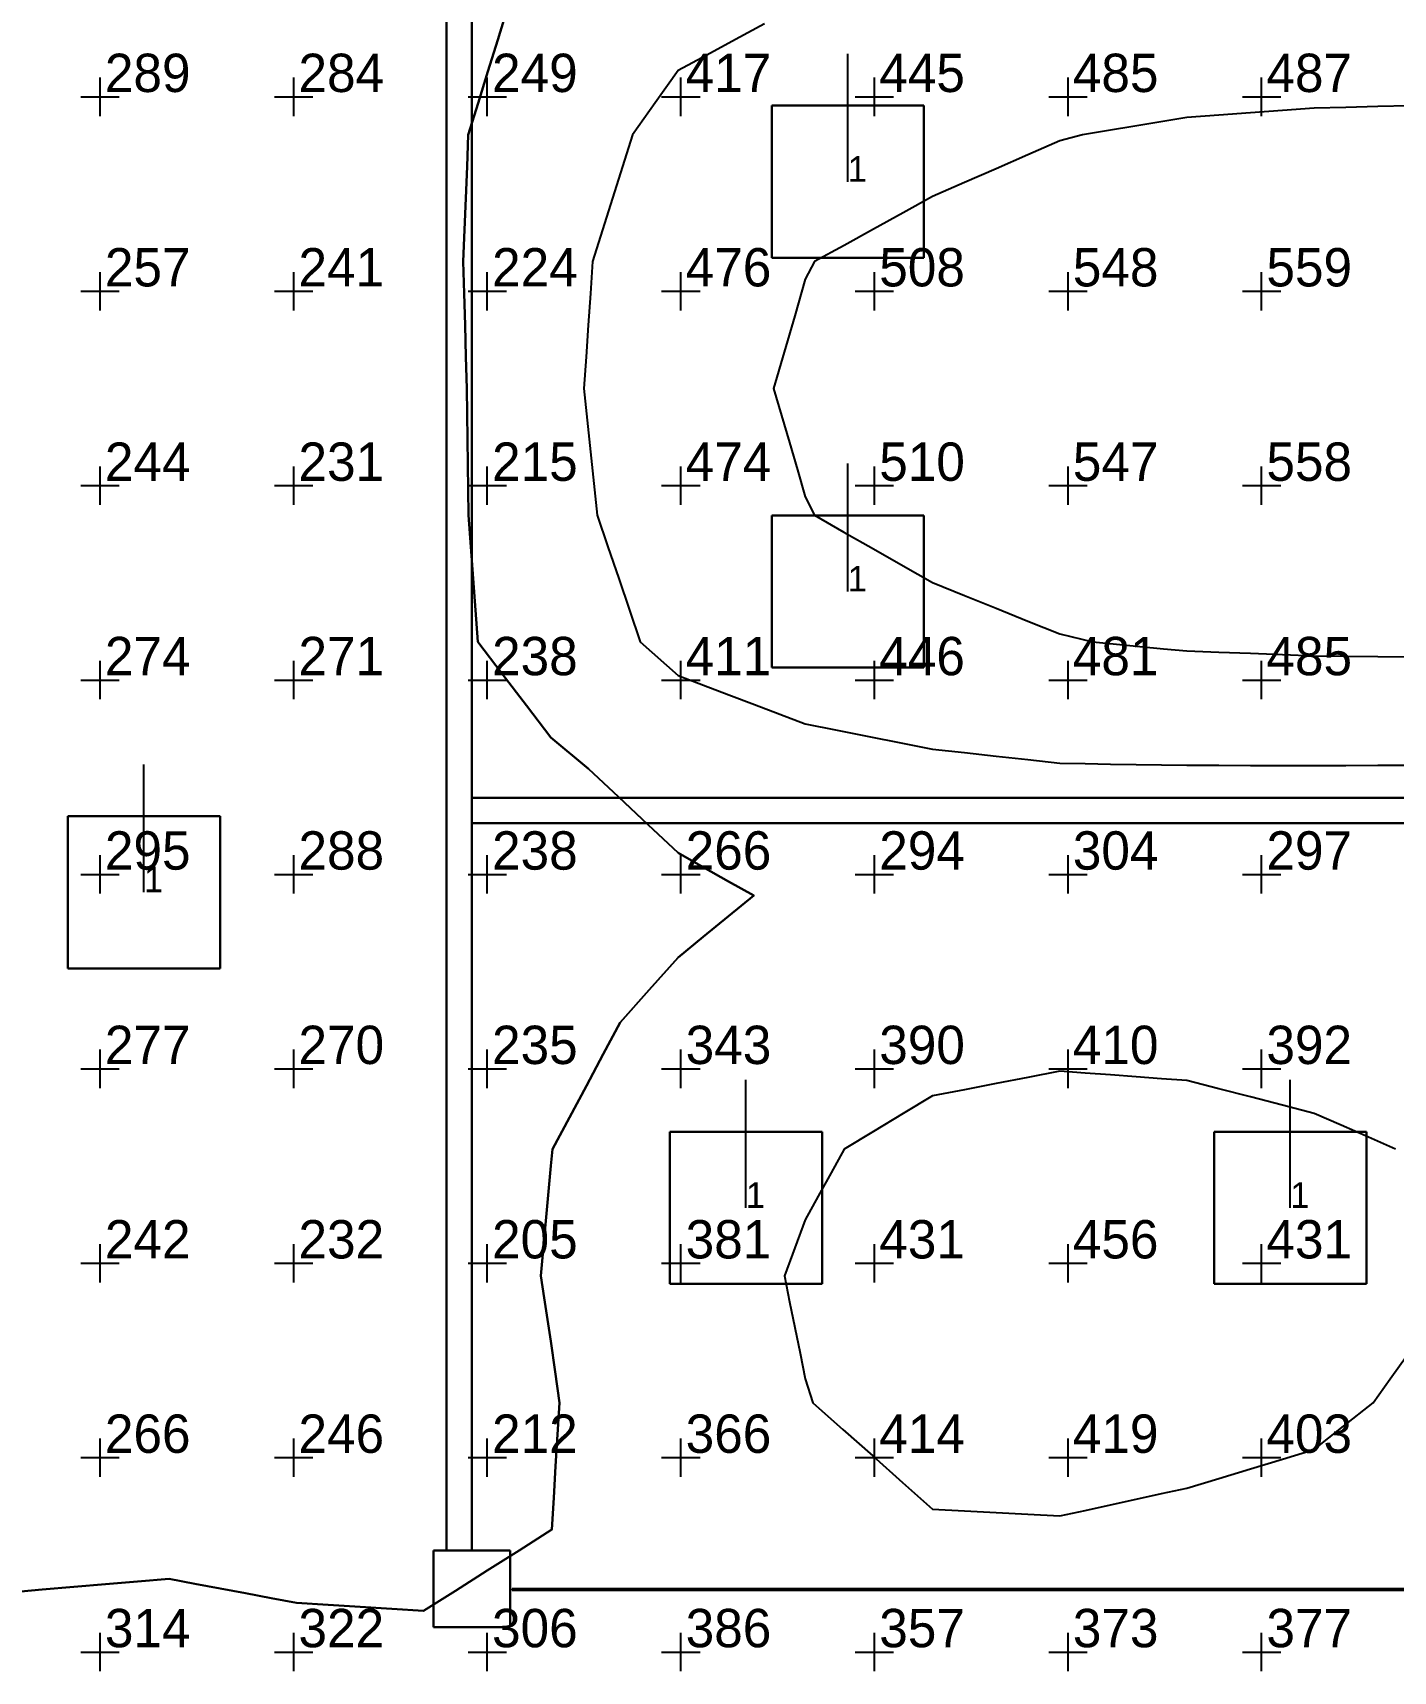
# Model space of a CAD drawing. Extents: x 0 to 48.5, y 0 to 23.7.
# Drawn here: x 24.32 to 29.64, y 6.38 to 12.79 of the extents above; entities that cross this region are included whole.
import ezdxf

# ---------------------------------------------------------------- set-up
doc = ezdxf.new("R2010")
doc.units = 0
doc.header["$MEASUREMENT"] = 0
for name, color, linetype in [('DLXFURN', 5, 'Continuous'), ('DLXISO', 7, 'Continuous'), ('DLXLUM', 2, 'Continuous'), ('DLXLUMEX', 2, 'Continuous'), ('DLXSCENE', 7, 'Continuous'), ('DLXVAL', 3, 'Continuous')]:
    doc.layers.add(name, color=color, linetype=linetype)

# ---------------------------------------------------------------- blocks, each defined once
blk = doc.blocks.new('*U204')
at = {"color": 1}
blk.add_line((0, 0), (0, 0.5), dxfattribs=at)
for p, q in [((0.2975, 0.2975), (-0.2975, 0.2975)), ((-0.2975, 0.2975), (-0.2975, -0.2975)), ((-0.2975, 0.2975), (-0.2975, -0.2975)), ((-0.2975, -0.2975), (-0.2975, 0.2975)), ((-0.2975, 0.2975), (-0.2975, 0.2975)), ((0.2975, 0.2975), (-0.2975, 0.2975)), ((-0.2975, 0.2975), (-0.2975, 0.2975)), ((-0.2975, 0.2975), (0.2975, 0.2975)), ((-0.2975, -0.2975), (-0.2975, 0.2975)), ((-0.2975, 0.2975), (0.2975, 0.2975)), ((0.2975, -0.2975), (0.2975, 0.2975)), ((0.2975, 0.2975), (0.2975, 0.2975)), ((0.2975, -0.2975), (0.2975, 0.2975)), ((0.2975, 0.2975), (0.2975, 0.2975)), ((0.2975, 0.2975), (0.2975, -0.2975)), ((0.2975, 0.2975), (0.2975, -0.2975)), ((-0.2975, -0.2975), (0.2975, -0.2975)), ((-0.2975, -0.2975), (0.2975, -0.2975)), ((0.2975, -0.2975), (-0.2975, -0.2975)), ((-0.2975, -0.2975), (-0.2975, -0.2975)), ((-0.2975, -0.2975), (-0.2975, -0.2975)), ((0.2975, -0.2975), (-0.2975, -0.2975)), ((0.2975, -0.2975), (0.2975, -0.2975)), ((0.2975, -0.2975), (0.2975, -0.2975))]:
    blk.add_line(p, q)
at = {"layer": 'DLXLUMEX', "color": 7}
blk.add_text('1', height=0.1, dxfattribs=at).set_placement((0, 0))
blk = doc.blocks.new('*U205')
at = {"color": 1}
blk.add_line((0, 0), (0, 0.5), dxfattribs=at)
for p, q in [((0.2975, 0.2975), (-0.2975, 0.2975)), ((-0.2975, 0.2975), (-0.2975, -0.2975)), ((-0.2975, 0.2975), (-0.2975, -0.2975)), ((-0.2975, -0.2975), (-0.2975, 0.2975)), ((-0.2975, 0.2975), (-0.2975, 0.2975)), ((0.2975, 0.2975), (-0.2975, 0.2975)), ((-0.2975, 0.2975), (-0.2975, 0.2975)), ((-0.2975, 0.2975), (0.2975, 0.2975)), ((-0.2975, -0.2975), (-0.2975, 0.2975)), ((-0.2975, 0.2975), (0.2975, 0.2975)), ((0.2975, -0.2975), (0.2975, 0.2975)), ((0.2975, 0.2975), (0.2975, 0.2975)), ((0.2975, -0.2975), (0.2975, 0.2975)), ((0.2975, 0.2975), (0.2975, 0.2975)), ((0.2975, 0.2975), (0.2975, -0.2975)), ((0.2975, 0.2975), (0.2975, -0.2975)), ((-0.2975, -0.2975), (0.2975, -0.2975)), ((-0.2975, -0.2975), (0.2975, -0.2975)), ((0.2975, -0.2975), (-0.2975, -0.2975)), ((-0.2975, -0.2975), (-0.2975, -0.2975)), ((-0.2975, -0.2975), (-0.2975, -0.2975)), ((0.2975, -0.2975), (-0.2975, -0.2975)), ((0.2975, -0.2975), (0.2975, -0.2975)), ((0.2975, -0.2975), (0.2975, -0.2975))]:
    blk.add_line(p, q)
at = {"layer": 'DLXLUMEX', "color": 7}
blk.add_text('1', height=0.1, dxfattribs=at).set_placement((0, 0))
blk = doc.blocks.new('*U210')
at = {"color": 1}
blk.add_line((0, 0), (0, 0.5), dxfattribs=at)
for p, q in [((0.2975, 0.2975), (-0.2975, 0.2975)), ((-0.2975, 0.2975), (-0.2975, -0.2975)), ((-0.2975, 0.2975), (-0.2975, -0.2975)), ((-0.2975, -0.2975), (-0.2975, 0.2975)), ((-0.2975, 0.2975), (-0.2975, 0.2975)), ((0.2975, 0.2975), (-0.2975, 0.2975)), ((-0.2975, 0.2975), (-0.2975, 0.2975)), ((-0.2975, 0.2975), (0.2975, 0.2975)), ((-0.2975, -0.2975), (-0.2975, 0.2975)), ((-0.2975, 0.2975), (0.2975, 0.2975)), ((0.2975, -0.2975), (0.2975, 0.2975)), ((0.2975, 0.2975), (0.2975, 0.2975)), ((0.2975, -0.2975), (0.2975, 0.2975)), ((0.2975, 0.2975), (0.2975, 0.2975)), ((0.2975, 0.2975), (0.2975, -0.2975)), ((0.2975, 0.2975), (0.2975, -0.2975)), ((-0.2975, -0.2975), (0.2975, -0.2975)), ((-0.2975, -0.2975), (0.2975, -0.2975)), ((0.2975, -0.2975), (-0.2975, -0.2975)), ((-0.2975, -0.2975), (-0.2975, -0.2975)), ((-0.2975, -0.2975), (-0.2975, -0.2975)), ((0.2975, -0.2975), (-0.2975, -0.2975)), ((0.2975, -0.2975), (0.2975, -0.2975)), ((0.2975, -0.2975), (0.2975, -0.2975))]:
    blk.add_line(p, q)
at = {"layer": 'DLXLUMEX', "color": 7}
blk.add_text('1', height=0.1, dxfattribs=at).set_placement((0, 0))
blk = doc.blocks.new('*U211')
at = {"color": 1}
blk.add_line((0, 0), (0, 0.5), dxfattribs=at)
for p, q in [((0.2975, 0.2975), (-0.2975, 0.2975)), ((-0.2975, 0.2975), (-0.2975, -0.2975)), ((-0.2975, 0.2975), (-0.2975, -0.2975)), ((-0.2975, -0.2975), (-0.2975, 0.2975)), ((-0.2975, 0.2975), (-0.2975, 0.2975)), ((0.2975, 0.2975), (-0.2975, 0.2975)), ((-0.2975, 0.2975), (-0.2975, 0.2975)), ((-0.2975, 0.2975), (0.2975, 0.2975)), ((-0.2975, -0.2975), (-0.2975, 0.2975)), ((-0.2975, 0.2975), (0.2975, 0.2975)), ((0.2975, -0.2975), (0.2975, 0.2975)), ((0.2975, 0.2975), (0.2975, 0.2975)), ((0.2975, -0.2975), (0.2975, 0.2975)), ((0.2975, 0.2975), (0.2975, 0.2975)), ((0.2975, 0.2975), (0.2975, -0.2975)), ((0.2975, 0.2975), (0.2975, -0.2975)), ((-0.2975, -0.2975), (0.2975, -0.2975)), ((-0.2975, -0.2975), (0.2975, -0.2975)), ((0.2975, -0.2975), (-0.2975, -0.2975)), ((-0.2975, -0.2975), (-0.2975, -0.2975)), ((-0.2975, -0.2975), (-0.2975, -0.2975)), ((0.2975, -0.2975), (-0.2975, -0.2975)), ((0.2975, -0.2975), (0.2975, -0.2975)), ((0.2975, -0.2975), (0.2975, -0.2975))]:
    blk.add_line(p, q)
at = {"layer": 'DLXLUMEX', "color": 7}
blk.add_text('1', height=0.1, dxfattribs=at).set_placement((0, 0))
blk = doc.blocks.new('*U58')
at = {"color": 1}
blk.add_line((0, 0), (0, 0.5), dxfattribs=at)
for p, q in [((0.2975, 0.2975), (-0.2975, 0.2975)), ((-0.2975, 0.2975), (-0.2975, -0.2975)), ((-0.2975, 0.2975), (-0.2975, -0.2975)), ((-0.2975, -0.2975), (-0.2975, 0.2975)), ((-0.2975, 0.2975), (-0.2975, 0.2975)), ((0.2975, 0.2975), (-0.2975, 0.2975)), ((-0.2975, 0.2975), (-0.2975, 0.2975)), ((-0.2975, 0.2975), (0.2975, 0.2975)), ((-0.2975, -0.2975), (-0.2975, 0.2975)), ((-0.2975, 0.2975), (0.2975, 0.2975)), ((0.2975, -0.2975), (0.2975, 0.2975)), ((0.2975, 0.2975), (0.2975, 0.2975)), ((0.2975, -0.2975), (0.2975, 0.2975)), ((0.2975, 0.2975), (0.2975, 0.2975)), ((0.2975, 0.2975), (0.2975, -0.2975)), ((0.2975, 0.2975), (0.2975, -0.2975)), ((-0.2975, -0.2975), (0.2975, -0.2975)), ((-0.2975, -0.2975), (0.2975, -0.2975)), ((0.2975, -0.2975), (-0.2975, -0.2975)), ((-0.2975, -0.2975), (-0.2975, -0.2975)), ((-0.2975, -0.2975), (-0.2975, -0.2975)), ((0.2975, -0.2975), (-0.2975, -0.2975)), ((0.2975, -0.2975), (0.2975, -0.2975)), ((0.2975, -0.2975), (0.2975, -0.2975))]:
    blk.add_line(p, q)
at = {"layer": 'DLXLUMEX', "color": 7}
blk.add_text('1', height=0.1, dxfattribs=at).set_placement((0, 0))
blk = doc.blocks.new('*U86')
for p, q in [((0.1, -10.3772), (0.1, -0.4347)), ((0.1, -0.4347), (0.1, -10.3772)), ((0.2, -10.3772), (0.2, -0.4347)), ((0.2, -0.4347), (0.2, -10.3772)), ((0.1, -10.3772), (0.1, -10.3772)), ((0.2, -10.3772), (0.2, -10.3772))]:
    blk.add_line(p, q)
blk = doc.blocks.new('*U117')
for p, q in [((-2.05, 0.0025), (-2.05, -0.0025)), ((-2.05, -0.0025), (-2.05, 0.0025)), ((-2.05, 0.0025), (-2.05, 0.0025)), ((1.9212, 0.0025), (-2.05, 0.0025)), ((-2.05, 0.0025), (-2.05, 0.0025)), ((-2.05, 0.0025), (1.9212, 0.0025)), ((1.9212, 0.0025), (1.9212, 0.0025)), ((-2.05, -0.0025), (-2.05, -0.0025)), ((1.9212, -0.0025), (-2.05, -0.0025)), ((-2.05, -0.0025), (-2.05, -0.0025)), ((-2.05, -0.0025), (1.9212, -0.0025)), ((1.9212, -0.0025), (1.9212, -0.0025))]:
    blk.add_line(p, q)
blk = doc.blocks.new('*U143')
for p, q in [((-3.6599, 0), (-3.6599, -0.1)), ((-3.6599, -0.1), (-3.6599, 0)), ((-3.6599, 0), (-3.6599, 0)), ((-3.6599, 0), (-3.6599, 0)), ((-3.6599, 0), (5.0972, 0)), ((5.0972, 0), (-3.6599, 0)), ((5.0972, -0.1), (5.0972, 0)), ((5.0972, 0), (5.0972, 0)), ((5.0972, 0), (5.0972, -0.1)), ((5.0972, 0), (5.0972, 0)), ((-3.6599, -0.1), (-3.6599, -0.1)), ((-3.6599, -0.1), (5.0972, -0.1)), ((5.0972, -0.1), (-3.6599, -0.1)), ((-3.6599, -0.1), (-3.6599, -0.1)), ((5.0972, -0.1), (5.0972, -0.1)), ((5.0972, -0.1), (5.0972, -0.1))]:
    blk.add_line(p, q)
blk = doc.blocks.new('*U147')
for p, q in [((25.8901, 6.8575), (25.8901, 6.5575)), ((26.1901, 6.8575), (25.8901, 6.8575)), ((26.1901, 6.5575), (26.1901, 6.8575)), ((25.8901, 6.5575), (26.1901, 6.5575))]:
    blk.add_line(p, q)
blk = doc.blocks.new('*U148')
for p, q in [((25.8901, 6.5575), (25.8901, 6.8575)), ((25.8901, 6.8575), (26.1901, 6.8575)), ((26.1901, 6.8575), (26.1901, 6.5575)), ((26.1901, 6.5575), (25.8901, 6.5575))]:
    blk.add_line(p, q)
blk = doc.blocks.new('*U157')
for p, q in [((-0.15, 0.15), (-0.15, -0.15)), ((-0.15, -0.15), (-0.15, 0.15)), ((-0.15, 0.15), (-0.15, 0.15)), ((0.15, 0.15), (-0.15, 0.15)), ((-0.15, 0.15), (-0.15, 0.15)), ((-0.15, 0.15), (0.15, 0.15)), ((0.15, 0.15), (0.15, 0.15)), ((0.15, -0.15), (0.15, 0.15)), ((0.15, 0.15), (0.15, 0.15)), ((0.15, 0.15), (0.15, -0.15)), ((-0.15, -0.15), (-0.15, -0.15)), ((-0.15, -0.15), (0.15, -0.15)), ((0.15, -0.15), (-0.15, -0.15)), ((-0.15, -0.15), (-0.15, -0.15)), ((0.15, -0.15), (0.15, -0.15)), ((0.15, -0.15), (0.15, -0.15))]:
    blk.add_line(p, q)
blk = doc.blocks.new('*U162')
at = {"color": 1}
for points in [[(26.1793, 12.8869, 0.7), (26.1409, 12.763, 0.7), (26.1026, 12.6391, 0.7), (26.0643, 12.5152, 0.7), (26.0259, 12.3913, 0.7), (26.021, 12.2674, 0.7), (26.016, 12.1435, 0.7), (26.0111, 12.0196, 0.7), (26.0062, 11.8956, 0.7), (26.0096, 11.7717, 0.7), (26.013, 11.6478, 0.7), (26.0164, 11.5239, 0.7), (26.0198, 11.4, 0.7), (26.0211, 11.3009, 0.7), (26.0225, 11.2017, 0.7), (26.0238, 11.1026, 0.7), (26.0251, 11.0035, 0.7), (26.0265, 10.9043, 0.7), (26.0355, 10.7804, 0.7), (26.0445, 10.6565, 0.7), (26.0536, 10.5326, 0.7), (26.0626, 10.4087, 0.7), (26.1579, 10.2842, 0.7), (26.2533, 10.1598, 0.7), (26.3486, 10.0354, 0.7), (26.4962, 9.913, 0.7), (26.6127, 9.8033, 0.7), (26.7292, 9.6936, 0.7), (26.8457, 9.5839, 0.7), (26.9443, 9.5284, 0.7), (27.043, 9.4729, 0.7), (27.1416, 9.4174, 0.7), (27.043, 9.3365, 0.7), (26.9443, 9.2557, 0.7), (26.8457, 9.1748, 0.7), (26.7326, 9.0483, 0.7), (26.6195, 8.9217, 0.7), (26.5534, 8.7978, 0.7), (26.4872, 8.6739, 0.7), (26.421, 8.55, 0.7), (26.3548, 8.4261, 0.7), (26.3486, 8.3604, 0.7), (26.3355, 8.217, 0.7), (26.3224, 8.0737, 0.7), (26.3093, 7.9304, 0.7), (26.3224, 7.8454, 0.7), (26.3355, 7.7604, 0.7), (26.3486, 7.6754, 0.7), (26.3655, 7.5551, 0.7), (26.3825, 7.4348, 0.7), (26.3748, 7.3109, 0.7), (26.3671, 7.1869, 0.7), (26.3595, 7.063, 0.7), (26.3518, 6.9391, 0.7), (26.2243, 6.8568, 0.7), (26.1, 6.7783, 0.7), (25.9757, 6.6997, 0.7), (25.8514, 6.6211, 0.7), (25.7271, 6.6289, 0.7), (25.6029, 6.6366, 0.7), (25.4786, 6.6444, 0.7), (25.3543, 6.6521, 0.7), (25.2549, 6.6709, 0.7), (25.1554, 6.6896, 0.7), (25.056, 6.7084, 0.7), (24.9566, 6.7271, 0.7), (24.8571, 6.7458, 0.7), (24.7329, 6.7356, 0.7), (24.6086, 6.7253, 0.7), (24.4843, 6.7151, 0.7), (24.36, 6.7048, 0.7), (24.2357, 6.6922, 0.7)], [(24.2357, 6.6922, 0.7), (24.36, 6.7048, 0.7), (24.4843, 6.7151, 0.7), (24.6086, 6.7253, 0.7), (24.7329, 6.7356, 0.7), (24.8571, 6.7458, 0.7), (24.9566, 6.7271, 0.7), (25.056, 6.7084, 0.7), (25.1554, 6.6896, 0.7), (25.2549, 6.6709, 0.7), (25.3543, 6.6521, 0.7), (25.4786, 6.6444, 0.7), (25.6029, 6.6366, 0.7), (25.7271, 6.6289, 0.7), (25.8514, 6.6211, 0.7), (25.9757, 6.6997, 0.7), (26.1, 6.7783, 0.7), (26.2243, 6.8568, 0.7), (26.3518, 6.9391, 0.7), (26.3595, 7.063, 0.7), (26.3671, 7.1869, 0.7), (26.3748, 7.3109, 0.7), (26.3825, 7.4348, 0.7), (26.3655, 7.5551, 0.7), (26.3486, 7.6754, 0.7), (26.3355, 7.7604, 0.7), (26.3224, 7.8454, 0.7), (26.3093, 7.9304, 0.7), (26.3224, 8.0737, 0.7), (26.3355, 8.217, 0.7), (26.3486, 8.3604, 0.7), (26.3548, 8.4261, 0.7), (26.421, 8.55, 0.7), (26.4872, 8.6739, 0.7), (26.5534, 8.7978, 0.7), (26.6195, 8.9217, 0.7), (26.7326, 9.0483, 0.7), (26.8457, 9.1748, 0.7), (26.9443, 9.2557, 0.7), (27.043, 9.3365, 0.7), (27.1416, 9.4174, 0.7), (27.043, 9.4729, 0.7), (26.9443, 9.5284, 0.7), (26.8457, 9.5839, 0.7), (26.7292, 9.6936, 0.7), (26.6127, 9.8033, 0.7), (26.4962, 9.913, 0.7), (26.3486, 10.0354, 0.7), (26.2533, 10.1598, 0.7), (26.1579, 10.2842, 0.7), (26.0626, 10.4087, 0.7), (26.0536, 10.5326, 0.7), (26.0445, 10.6565, 0.7), (26.0355, 10.7804, 0.7), (26.0265, 10.9043, 0.7), (26.0251, 11.0035, 0.7), (26.0238, 11.1026, 0.7), (26.0225, 11.2017, 0.7), (26.0211, 11.3009, 0.7), (26.0198, 11.4, 0.7), (26.0164, 11.5239, 0.7), (26.013, 11.6478, 0.7), (26.0096, 11.7717, 0.7), (26.0062, 11.8956, 0.7), (26.0111, 12.0196, 0.7), (26.016, 12.1435, 0.7), (26.021, 12.2674, 0.7), (26.0259, 12.3913, 0.7), (26.0643, 12.5152, 0.7), (26.1026, 12.6391, 0.7), (26.1409, 12.763, 0.7), (26.1793, 12.8869, 0.7)]]:
    blk.add_polyline3d(points, dxfattribs=at)
at = {"color": 3}
for points in [[(27.1831, 12.8258, 0.7), (27.0706, 12.7646, 0.7), (26.9582, 12.7035, 0.7), (26.8457, 12.6423, 0.7), (26.7563, 12.5168, 0.7), (26.6669, 12.3913, 0.7), (26.6281, 12.2674, 0.7), (26.5893, 12.1435, 0.7), (26.5506, 12.0196, 0.7), (26.5118, 11.8956, 0.7), (26.5032, 11.7717, 0.7), (26.4947, 11.6478, 0.7), (26.4862, 11.5239, 0.7), (26.4777, 11.4, 0.7), (26.488, 11.3009, 0.7), (26.4983, 11.2017, 0.7), (26.5086, 11.1026, 0.7), (26.5189, 11.0035, 0.7), (26.5292, 10.9043, 0.7), (26.5714, 10.7804, 0.7), (26.6135, 10.6565, 0.7), (26.6557, 10.5326, 0.7), (26.6979, 10.4087, 0.7), (26.8457, 10.2781, 0.7), (26.9451, 10.2402, 0.7), (27.0446, 10.2024, 0.7), (27.144, 10.1645, 0.7), (27.2434, 10.1267, 0.7), (27.3429, 10.0888, 0.7), (27.4671, 10.0641, 0.7), (27.5914, 10.0395, 0.7), (27.7157, 10.0148, 0.7), (27.84, 9.9902, 0.7), (27.9643, 9.9763, 0.7), (28.0886, 9.9625, 0.7), (28.2129, 9.9487, 0.7), (28.3371, 9.9348, 0.7), (28.4366, 9.9332, 0.7), (28.536, 9.9316, 0.7), (28.6354, 9.93, 0.7), (28.7349, 9.9283, 0.7), (28.8343, 9.9267, 0.7), (28.9586, 9.9266, 0.7), (29.0829, 9.9264, 0.7), (29.2071, 9.9263, 0.7), (29.3314, 9.9261, 0.7), (29.4557, 9.9265, 0.7), (29.58, 9.9268, 0.7), (29.7043, 9.9271, 0.7)], [(27.2816, 7.8297, 0.7), (27.302, 7.729, 0.7), (27.3224, 7.6284, 0.7), (27.3429, 7.5277, 0.7), (27.3728, 7.4348, 0.7), (27.4896, 7.3306, 0.7), (27.6064, 7.2265, 0.7), (27.7232, 7.1223, 0.7), (27.84, 7.0182, 0.7), (27.9643, 7.0116, 0.7), (28.0886, 7.0051, 0.7), (28.2129, 6.9985, 0.7), (28.3371, 6.9919, 0.7), (28.4366, 7.0138, 0.7), (28.536, 7.0356, 0.7), (28.6354, 7.0574, 0.7), (28.7349, 7.0793, 0.7), (28.8343, 7.1011, 0.7), (28.9586, 7.1388, 0.7), (29.0829, 7.1765, 0.7), (29.2071, 7.2142, 0.7), (29.3314, 7.2519, 0.7), (29.4467, 7.3433, 0.7), (29.5619, 7.4348, 0.7), (29.6286, 7.5278, 0.7), (29.6953, 7.6209, 0.7)], [(29.6495, 8.4261, 0.7), (29.5435, 8.4727, 0.7), (29.4375, 8.5194, 0.7), (29.3314, 8.566, 0.7), (29.2071, 8.598, 0.7), (29.0829, 8.63, 0.7), (28.9586, 8.6621, 0.7), (28.8343, 8.6941, 0.7), (28.7349, 8.7014, 0.7), (28.6354, 8.7088, 0.7), (28.536, 8.7161, 0.7), (28.4366, 8.7235, 0.7), (28.3371, 8.7309, 0.7), (28.2129, 8.7067, 0.7), (28.0886, 8.6826, 0.7), (27.9643, 8.6584, 0.7), (27.84, 8.6343, 0.7), (27.7249, 8.5649, 0.7), (27.6098, 8.4955, 0.7), (27.4947, 8.4261, 0.7), (27.4441, 8.3339, 0.7), (27.3935, 8.2416, 0.7), (27.3429, 8.1494, 0.7), (27.2612, 7.9304, 0.7), (27.2816, 7.8297, 0.7)]]:
    blk.add_polyline3d(points, dxfattribs=at)
at = {"color": 6}
for points in [[(27.2496, 11.294, 0.7), (27.2807, 11.188, 0.7), (27.3118, 11.082, 0.7), (27.3429, 10.976, 0.7), (27.3787, 10.9043, 0.7), (27.494, 10.8385, 0.7), (27.6093, 10.7727, 0.7), (27.7247, 10.7068, 0.7), (27.84, 10.641, 0.7), (27.9643, 10.5908, 0.7), (28.0886, 10.5406, 0.7), (28.2129, 10.4905, 0.7), (28.3371, 10.4403, 0.7), (28.4665, 10.4087, 0.7), (28.5584, 10.4, 0.7), (28.6504, 10.3913, 0.7), (28.7423, 10.3826, 0.7), (28.8343, 10.3739, 0.7), (28.9586, 10.3692, 0.7), (29.0829, 10.3644, 0.7), (29.2071, 10.3596, 0.7), (29.3314, 10.3548, 0.7), (29.4557, 10.3536, 0.7), (29.58, 10.3523, 0.7), (29.7043, 10.3511, 0.7)], [(29.7043, 12.5049, 0.7), (29.58, 12.5016, 0.7), (29.4557, 12.4984, 0.7), (29.3314, 12.4951, 0.7), (29.2071, 12.4862, 0.7), (29.0829, 12.4772, 0.7), (28.9586, 12.4683, 0.7), (28.8343, 12.4593, 0.7), (28.7323, 12.4423, 0.7), (28.6303, 12.4253, 0.7), (28.5283, 12.4083, 0.7), (28.4263, 12.3913, 0.7), (28.3371, 12.3678, 0.7), (28.2129, 12.3134, 0.7), (28.0886, 12.259, 0.7), (27.9643, 12.2046, 0.7), (27.84, 12.1502, 0.7), (27.7248, 12.0865, 0.7), (27.6096, 12.0229, 0.7), (27.4944, 11.9593, 0.7), (27.3792, 11.8956, 0.7), (27.3429, 11.8266, 0.7), (27.3014, 11.6844, 0.7), (27.26, 11.5422, 0.7), (27.2186, 11.4, 0.7), (27.2496, 11.294, 0.7)]]:
    blk.add_polyline3d(points, dxfattribs=at)
blk = doc.blocks.new('*U163')
for p, q in [((24.587, 12.465, 0.7), (24.587, 12.615, 0.7)), ((25.3435, 12.465, 0.7), (25.3435, 12.615, 0.7)), ((26.1, 12.465, 0.7), (26.1, 12.615, 0.7)), ((26.8565, 12.465, 0.7), (26.8565, 12.615, 0.7)), ((27.613, 12.465, 0.7), (27.613, 12.615, 0.7)), ((28.3696, 12.465, 0.7), (28.3696, 12.615, 0.7)), ((29.1261, 12.465, 0.7), (29.1261, 12.615, 0.7)), ((24.512, 12.54, 0.7), (24.662, 12.54, 0.7)), ((25.2685, 12.54, 0.7), (25.4185, 12.54, 0.7)), ((26.025, 12.54, 0.7), (26.175, 12.54, 0.7)), ((26.7815, 12.54, 0.7), (26.9315, 12.54, 0.7)), ((27.538, 12.54, 0.7), (27.688, 12.54, 0.7)), ((28.2946, 12.54, 0.7), (28.4446, 12.54, 0.7)), ((29.0511, 12.54, 0.7), (29.2011, 12.54, 0.7)), ((24.587, 11.705, 0.7), (24.587, 11.855, 0.7)), ((25.3435, 11.705, 0.7), (25.3435, 11.855, 0.7)), ((26.1, 11.705, 0.7), (26.1, 11.855, 0.7)), ((26.8565, 11.705, 0.7), (26.8565, 11.855, 0.7)), ((27.613, 11.705, 0.7), (27.613, 11.855, 0.7)), ((28.3696, 11.705, 0.7), (28.3696, 11.855, 0.7)), ((29.1261, 11.705, 0.7), (29.1261, 11.855, 0.7)), ((24.512, 11.78, 0.7), (24.662, 11.78, 0.7)), ((25.2685, 11.78, 0.7), (25.4185, 11.78, 0.7)), ((26.025, 11.78, 0.7), (26.175, 11.78, 0.7)), ((26.7815, 11.78, 0.7), (26.9315, 11.78, 0.7)), ((27.538, 11.78, 0.7), (27.688, 11.78, 0.7)), ((28.2946, 11.78, 0.7), (28.4446, 11.78, 0.7)), ((29.0511, 11.78, 0.7), (29.2011, 11.78, 0.7)), ((24.587, 10.945, 0.7), (24.587, 11.095, 0.7)), ((25.3435, 10.945, 0.7), (25.3435, 11.095, 0.7)), ((26.1, 10.945, 0.7), (26.1, 11.095, 0.7)), ((26.8565, 10.945, 0.7), (26.8565, 11.095, 0.7)), ((27.613, 10.945, 0.7), (27.613, 11.095, 0.7)), ((28.3696, 10.945, 0.7), (28.3696, 11.095, 0.7)), ((29.1261, 10.945, 0.7), (29.1261, 11.095, 0.7)), ((24.512, 11.02, 0.7), (24.662, 11.02, 0.7)), ((25.2685, 11.02, 0.7), (25.4185, 11.02, 0.7)), ((26.025, 11.02, 0.7), (26.175, 11.02, 0.7)), ((26.7815, 11.02, 0.7), (26.9315, 11.02, 0.7)), ((27.538, 11.02, 0.7), (27.688, 11.02, 0.7)), ((28.2946, 11.02, 0.7), (28.4446, 11.02, 0.7)), ((29.0511, 11.02, 0.7), (29.2011, 11.02, 0.7)), ((24.587, 10.185, 0.7), (24.587, 10.335, 0.7)), ((25.3435, 10.185, 0.7), (25.3435, 10.335, 0.7)), ((26.1, 10.185, 0.7), (26.1, 10.335, 0.7)), ((26.8565, 10.185, 0.7), (26.8565, 10.335, 0.7)), ((27.613, 10.185, 0.7), (27.613, 10.335, 0.7)), ((28.3696, 10.185, 0.7), (28.3696, 10.335, 0.7)), ((29.1261, 10.185, 0.7), (29.1261, 10.335, 0.7)), ((24.512, 10.26, 0.7), (24.662, 10.26, 0.7)), ((25.2685, 10.26, 0.7), (25.4185, 10.26, 0.7)), ((26.025, 10.26, 0.7), (26.175, 10.26, 0.7)), ((26.7815, 10.26, 0.7), (26.9315, 10.26, 0.7)), ((27.538, 10.26, 0.7), (27.688, 10.26, 0.7)), ((28.2946, 10.26, 0.7), (28.4446, 10.26, 0.7)), ((29.0511, 10.26, 0.7), (29.2011, 10.26, 0.7)), ((24.587, 9.425, 0.7), (24.587, 9.575, 0.7)), ((25.3435, 9.425, 0.7), (25.3435, 9.575, 0.7)), ((26.1, 9.425, 0.7), (26.1, 9.575, 0.7)), ((26.8565, 9.425, 0.7), (26.8565, 9.575, 0.7)), ((27.613, 9.425, 0.7), (27.613, 9.575, 0.7)), ((28.3696, 9.425, 0.7), (28.3696, 9.575, 0.7)), ((29.1261, 9.425, 0.7), (29.1261, 9.575, 0.7)), ((24.512, 9.5, 0.7), (24.662, 9.5, 0.7)), ((25.2685, 9.5, 0.7), (25.4185, 9.5, 0.7)), ((26.025, 9.5, 0.7), (26.175, 9.5, 0.7)), ((26.7815, 9.5, 0.7), (26.9315, 9.5, 0.7)), ((27.538, 9.5, 0.7), (27.688, 9.5, 0.7)), ((28.2946, 9.5, 0.7), (28.4446, 9.5, 0.7)), ((29.0511, 9.5, 0.7), (29.2011, 9.5, 0.7)), ((24.587, 8.665, 0.7), (24.587, 8.815, 0.7)), ((25.3435, 8.665, 0.7), (25.3435, 8.815, 0.7)), ((26.1, 8.665, 0.7), (26.1, 8.815, 0.7)), ((26.8565, 8.665, 0.7), (26.8565, 8.815, 0.7)), ((27.613, 8.665, 0.7), (27.613, 8.815, 0.7)), ((28.3696, 8.665, 0.7), (28.3696, 8.815, 0.7)), ((29.1261, 8.665, 0.7), (29.1261, 8.815, 0.7)), ((24.512, 8.74, 0.7), (24.662, 8.74, 0.7)), ((25.2685, 8.74, 0.7), (25.4185, 8.74, 0.7)), ((26.025, 8.74, 0.7), (26.175, 8.74, 0.7)), ((26.7815, 8.74, 0.7), (26.9315, 8.74, 0.7)), ((27.538, 8.74, 0.7), (27.688, 8.74, 0.7)), ((28.2946, 8.74, 0.7), (28.4446, 8.74, 0.7)), ((29.0511, 8.74, 0.7), (29.2011, 8.74, 0.7)), ((24.587, 7.905, 0.7), (24.587, 8.055, 0.7)), ((25.3435, 7.905, 0.7), (25.3435, 8.055, 0.7)), ((26.1, 7.905, 0.7), (26.1, 8.055, 0.7)), ((26.8565, 7.905, 0.7), (26.8565, 8.055, 0.7)), ((27.613, 7.905, 0.7), (27.613, 8.055, 0.7)), ((28.3696, 7.905, 0.7), (28.3696, 8.055, 0.7)), ((29.1261, 7.905, 0.7), (29.1261, 8.055, 0.7)), ((24.512, 7.98, 0.7), (24.662, 7.98, 0.7)), ((25.2685, 7.98, 0.7), (25.4185, 7.98, 0.7)), ((26.025, 7.98, 0.7), (26.175, 7.98, 0.7)), ((26.7815, 7.98, 0.7), (26.9315, 7.98, 0.7)), ((27.538, 7.98, 0.7), (27.688, 7.98, 0.7)), ((28.2946, 7.98, 0.7), (28.4446, 7.98, 0.7)), ((29.0511, 7.98, 0.7), (29.2011, 7.98, 0.7)), ((24.587, 7.145, 0.7), (24.587, 7.295, 0.7)), ((25.3435, 7.145, 0.7), (25.3435, 7.295, 0.7)), ((26.1, 7.145, 0.7), (26.1, 7.295, 0.7)), ((26.8565, 7.145, 0.7), (26.8565, 7.295, 0.7)), ((27.613, 7.145, 0.7), (27.613, 7.295, 0.7)), ((28.3696, 7.145, 0.7), (28.3696, 7.295, 0.7)), ((29.1261, 7.145, 0.7), (29.1261, 7.295, 0.7)), ((24.512, 7.22, 0.7), (24.662, 7.22, 0.7)), ((25.2685, 7.22, 0.7), (25.4185, 7.22, 0.7)), ((26.025, 7.22, 0.7), (26.175, 7.22, 0.7)), ((26.7815, 7.22, 0.7), (26.9315, 7.22, 0.7)), ((27.538, 7.22, 0.7), (27.688, 7.22, 0.7)), ((28.2946, 7.22, 0.7), (28.4446, 7.22, 0.7)), ((29.0511, 7.22, 0.7), (29.2011, 7.22, 0.7)), ((24.587, 6.385, 0.7), (24.587, 6.535, 0.7)), ((25.3435, 6.385, 0.7), (25.3435, 6.535, 0.7)), ((26.1, 6.385, 0.7), (26.1, 6.535, 0.7)), ((26.8565, 6.385, 0.7), (26.8565, 6.535, 0.7)), ((27.613, 6.385, 0.7), (27.613, 6.535, 0.7)), ((28.3696, 6.385, 0.7), (28.3696, 6.535, 0.7)), ((29.1261, 6.385, 0.7), (29.1261, 6.535, 0.7)), ((24.512, 6.46, 0.7), (24.662, 6.46, 0.7)), ((25.2685, 6.46, 0.7), (25.4185, 6.46, 0.7)), ((26.025, 6.46, 0.7), (26.175, 6.46, 0.7)), ((26.7815, 6.46, 0.7), (26.9315, 6.46, 0.7)), ((27.538, 6.46, 0.7), (27.688, 6.46, 0.7)), ((28.2946, 6.46, 0.7), (28.4446, 6.46, 0.7)), ((29.0511, 6.46, 0.7), (29.2011, 6.46, 0.7))]:
    blk.add_line(p, q)
at = {"layer": 'DLXVAL'}
for s, p in [('289', (24.6057, 12.5587, 0.7)), ('284', (25.3622, 12.5587, 0.7)), ('249', (26.1187, 12.5587, 0.7)), ('417', (26.8753, 12.5587, 0.7)), ('445', (27.6318, 12.5587, 0.7)), ('485', (28.3883, 12.5587, 0.7)), ('487', (29.1448, 12.5587, 0.7)), ('257', (24.6057, 11.7987, 0.7)), ('241', (25.3622, 11.7987, 0.7)), ('224', (26.1187, 11.7987, 0.7)), ('476', (26.8753, 11.7987, 0.7)), ('508', (27.6318, 11.7987, 0.7)), ('548', (28.3883, 11.7987, 0.7)), ('559', (29.1448, 11.7987, 0.7)), ('244', (24.6057, 11.0387, 0.7)), ('231', (25.3622, 11.0387, 0.7)), ('215', (26.1187, 11.0387, 0.7)), ('474', (26.8753, 11.0387, 0.7)), ('510', (27.6318, 11.0387, 0.7)), ('547', (28.3883, 11.0387, 0.7)), ('558', (29.1448, 11.0387, 0.7)), ('274', (24.6057, 10.2787, 0.7)), ('271', (25.3622, 10.2787, 0.7)), ('238', (26.1187, 10.2787, 0.7)), ('411', (26.8753, 10.2787, 0.7)), ('446', (27.6318, 10.2787, 0.7)), ('481', (28.3883, 10.2787, 0.7)), ('485', (29.1448, 10.2787, 0.7)), ('295', (24.6057, 9.5187, 0.7)), ('288', (25.3622, 9.5187, 0.7)), ('238', (26.1187, 9.5187, 0.7)), ('266', (26.8753, 9.5187, 0.7)), ('294', (27.6318, 9.5187, 0.7)), ('304', (28.3883, 9.5187, 0.7)), ('297', (29.1448, 9.5187, 0.7)), ('277', (24.6057, 8.7587, 0.7)), ('270', (25.3622, 8.7587, 0.7)), ('235', (26.1187, 8.7587, 0.7)), ('343', (26.8753, 8.7587, 0.7)), ('390', (27.6318, 8.7587, 0.7)), ('410', (28.3883, 8.7587, 0.7)), ('392', (29.1448, 8.7587, 0.7)), ('242', (24.6057, 7.9987, 0.7)), ('232', (25.3622, 7.9987, 0.7)), ('205', (26.1187, 7.9987, 0.7)), ('381', (26.8753, 7.9987, 0.7)), ('431', (27.6318, 7.9987, 0.7)), ('456', (28.3883, 7.9987, 0.7)), ('431', (29.1448, 7.9987, 0.7)), ('266', (24.6057, 7.2387, 0.7)), ('246', (25.3622, 7.2387, 0.7)), ('212', (26.1187, 7.2387, 0.7)), ('366', (26.8753, 7.2387, 0.7)), ('414', (27.6318, 7.2387, 0.7)), ('419', (28.3883, 7.2387, 0.7)), ('403', (29.1448, 7.2387, 0.7)), ('314', (24.6057, 6.4787, 0.7)), ('322', (25.3622, 6.4787, 0.7)), ('306', (26.1187, 6.4787, 0.7)), ('386', (26.8753, 6.4787, 0.7)), ('357', (27.6318, 6.4787, 0.7)), ('373', (28.3883, 6.4787, 0.7)), ('377', (29.1448, 6.4787, 0.7))]:
    blk.add_text(s, height=0.15, dxfattribs=at).set_placement(p)

msp = doc.modelspace()

# ---------------------------------------------------------------- block references
at = {"layer": 'DLXFURN'}
for name, p in [('*U86', (25.8401, 17.2347)), ('*U143', (29.7, 9.8)), ('*U117', (28.2474, 6.705))]:
    msp.add_blockref(name, p, dxfattribs=at)
at = {"layer": 'DLXISO'}
msp.add_blockref('*U162', (0, 0), dxfattribs=at)
at = {"layer": 'DLXLUM'}
for name, p in [('*U205', (27.5091, 12.2081)), ('*U204', (27.5091, 10.6062)), ('*U58', (24.7583, 9.4303)), ('*U210', (27.1106, 8.1965)), ('*U211', (29.2381, 8.1965))]:
    msp.add_blockref(name, p, dxfattribs=at)
at = {"layer": 'DLXSCENE'}
for name, p in [('*U147', (0, 0)), ('*U148', (0, 0)), ('*U157', (26.0401, 6.7075))]:
    msp.add_blockref(name, p, dxfattribs=at)
at = {"layer": 'DLXVAL'}
msp.add_blockref('*U163', (0, 0), dxfattribs=at)

doc.saveas('drawing.dxf')
